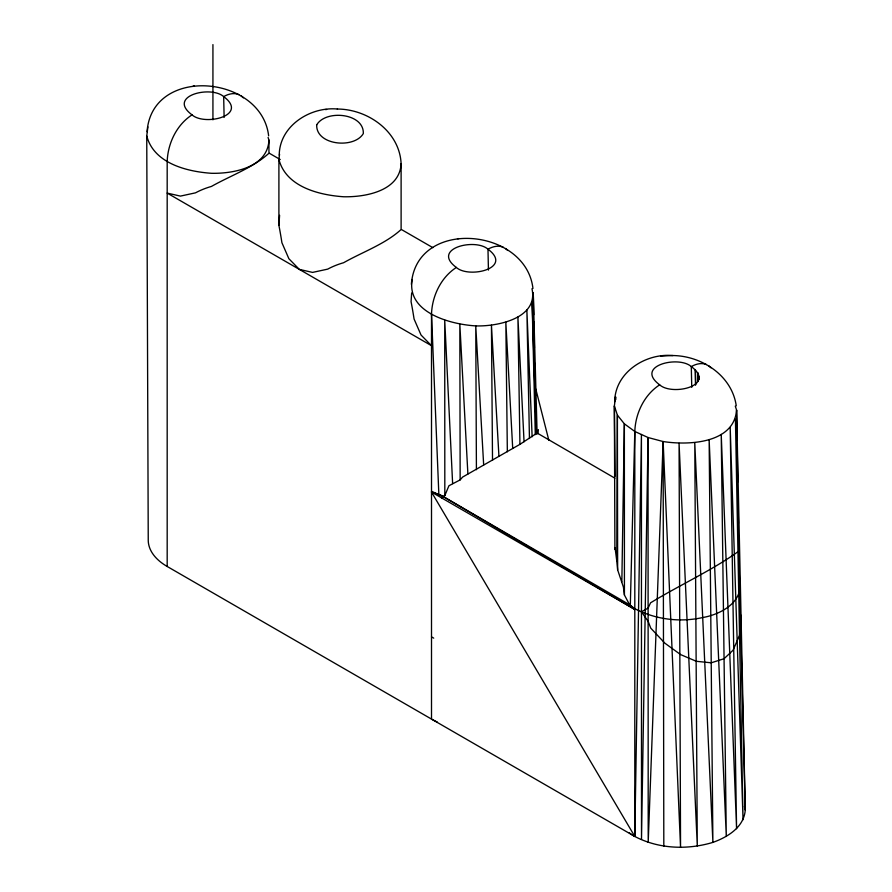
<?xml version="1.0" encoding="UTF-8"?>
<svg xmlns="http://www.w3.org/2000/svg" width="892" height="892" viewBox="0 0 892 892"><rect width="100%" height="100%" fill="white"/><g stroke="black" fill="none" stroke-linecap="round" stroke-linejoin="round"><path stroke-width="1.34" d="M659.667 384.842C634.123 365.854 678.6 355.183 691.289 366.59C716.845 385.578 672.356 396.249 659.667 384.842C644.236 394.81 635.427 413.397 634.814 431.472L634.803 836.462C658.653 849.006 687.353 850.087 712.898 842.394C727.549 837.153 744.006 827.207 745.255 810.048L736.58 410.075L735.287 406.128M629.73 605.01L624.433 595.02L623.397 587.059L617.643 569.865L616.829 561.336L617.387 415.126L614.376 405.927L615.536 396.862L615.591 399.627M621.847 581.874L624.367 423.845L617.387 415.126L617.643 569.865M624.433 595.02L624.367 423.845L634.814 431.472L630.309 605.3L634.814 609.459L634.814 608.69L629.607 604.787L439.644 494.491M147.905 126.876L146.745 135.941L148.239 540.061A64.692 37.352 0 0 0 167.183 566.476L634.803 836.462L641.426 434.493L641.504 839.428L648.038 437.515L663.135 441.54L648.205 842.394L648.038 437.515L634.814 431.472M437.247 722.018A64.692 37.352 0 0 1 431.505 719.075L431.505 314.095C432.118 296.01 440.916 277.434 456.347 267.466C469.047 278.861 513.524 268.191 487.98 249.202C475.28 237.796 430.803 248.478 456.347 267.466M337.276 109.036L337.51 109.036C367.905 109.214 399.549 131.514 401.11 163.57L401.11 229.523C385.233 244.04 362.609 251.968 343.598 262.727A87.171 69.933 18.1 0 0 327.665 269.139L312.568 272.406L299.344 269.395L288.885 258.736L281.917 242.724A87.171 13.224 83.8 0 0 278.906 225.375L279.597 215.295M411.658 292.933L411.067 301.674A87.171 13.224 83.8 0 1 414.078 319.024L421.046 335.035L431.505 345.695L167.183 193.096L180.418 196.106L195.504 192.839A87.171 69.933 18.1 0 1 211.449 186.428C230.459 175.668 253.072 167.741 268.949 153.223L268.949 140.089L268.091 137.457M537.999 433.657L538.344 429.61M616.829 561.336L615.067 547.699M147.069 131.737C151.774 65.105 261.557 74.839 268.637 135.863M268.949 140.089C267.734 167.462 233.448 173.773 211.449 173.293C186.673 171.565 153.825 163.314 146.745 135.941M279.229 155.219C279.386 125.917 310.26 106.438 337.51 109.036M278.906 225.375L278.906 159.412L279.564 154.238M401.11 163.57C399.895 190.933 365.597 197.244 343.598 196.764C318.834 195.047 285.975 186.796 278.906 159.412M411.379 284.336C416.085 217.704 525.879 227.438 532.948 288.462M412.215 279.475C406.206 312.635 450.672 324.42 475.759 325.892C497.301 326.65 538.645 318.332 531.978 288.74M614.699 401.723C614.856 372.522 645.563 353.02 672.746 355.551L672.981 355.54C702.026 355.919 732.009 375.699 736.257 405.849M442.911 496.543L444.818 495.584L448.921 485.761L460.149 479.896L462.613 477.075L519.936 444.35L537.096 433.021L533.26 292.688L533.728 314.798M441.763 497.992L443.056 496.476L634.814 609.459L634.814 608.678C655.475 619.516 680.016 622.594 702.706 617.543C719.61 614.677 742.233 603.126 739.892 582.978M536.226 433.657L537.084 432.999L614.889 478.179M738.911 551.011C714.893 568.862 678.556 585.654 650.547 602.836L648.116 608.099L641.426 611.801L648.116 621.289L650.759 628.146L664.886 643.188L672.011 648.372L680.607 654.594L696.373 661.307L711.225 662.801L724.059 658.72L733.068 650.223L739.535 635.305L740.773 615.012M192.036 114.867C166.492 95.879 210.969 85.197 223.669 96.604C249.214 115.592 204.725 126.263 192.036 114.867C176.605 124.835 167.808 143.411 167.183 161.497L167.183 566.476M672.981 355.54L660.805 356.053M193.174 86.067L194.456 86.022M325.335 109.549L326.617 109.504M457.485 238.666L458.767 238.621M663.815 846.129L663.135 441.54C688.379 445.465 733.982 443.603 736.58 410.075L737.082 440.47M238.788 94.541C233.782 92.523 228.174 94.017 223.669 96.604L224.126 117.443M503.11 247.14C498.093 245.122 492.484 246.616 487.98 249.202L488.437 270.086M706.419 364.527C701.402 362.509 695.805 364.003 691.289 366.59L691.757 387.329M431.505 491.291L443.056 496.476L431.505 492.072L634.803 836.462A64.692 37.352 0 0 1 629.228 832.782M269.395 153.29L280.233 159.545M401.545 229.59L432.865 247.664M629.607 604.787L634.814 609.459L431.505 492.072L438.853 494.558L431.505 314.095M708.861 365.898L711.013 367.838M505.552 248.511L507.693 250.451M241.241 95.912L243.382 97.852M536.337 431.46L537.363 433.824M535.791 389.023L548.825 440.224M744.419 806.424L745.255 810.048L735.432 419.128L743.047 819.715L730.191 427.435L736.58 828.724L721.227 434.404L726.3 836.462L709.14 439.589L712.898 842.394L694.768 442.61L697.299 846.129L679.068 443.279L680.551 847.4L663.135 441.54M498.94 456.291L491.447 325.223L492.518 460.35M483.665 464.944L475.759 325.892L476.417 469.716M512.71 448.42L505.831 322.202L507.347 451.776M467.887 474.009L459.826 324.153L460.149 479.896M524.05 441.763L517.906 317.028L519.936 444.35M452.623 483.587L444.729 320.128L444.818 495.584M532.134 436.79L526.871 310.048L529.447 438.507M536.326 433.936L532.111 301.752L535.289 434.616M695.693 384.876L695.359 369.556L695.504 384.876M698.246 381.263L698.068 372.945L698.18 381.263M533.873 321.711L534.431 347.969M534.743 363.178L535.088 379.758M535.646 406.016L535.791 412.929M737.249 450.148L737.773 481.925M738.141 504.025L738.453 523.37M739.033 557.79L739.145 564.58M615.034 476.417L614.376 405.927L614.9 549.45M615.536 396.862L615.547 399.649M212.932 44.6L212.932 119.84M433.713 638.126A64.692 37.352 0 0 1 431.505 636.899M316.693 124.88C315.891 145.396 354.247 149.053 363.323 133.544C364.126 113.028 325.77 109.37 316.693 124.88M699.295 379.301L699.239 376.524L699.295 379.301"/></g></svg>
